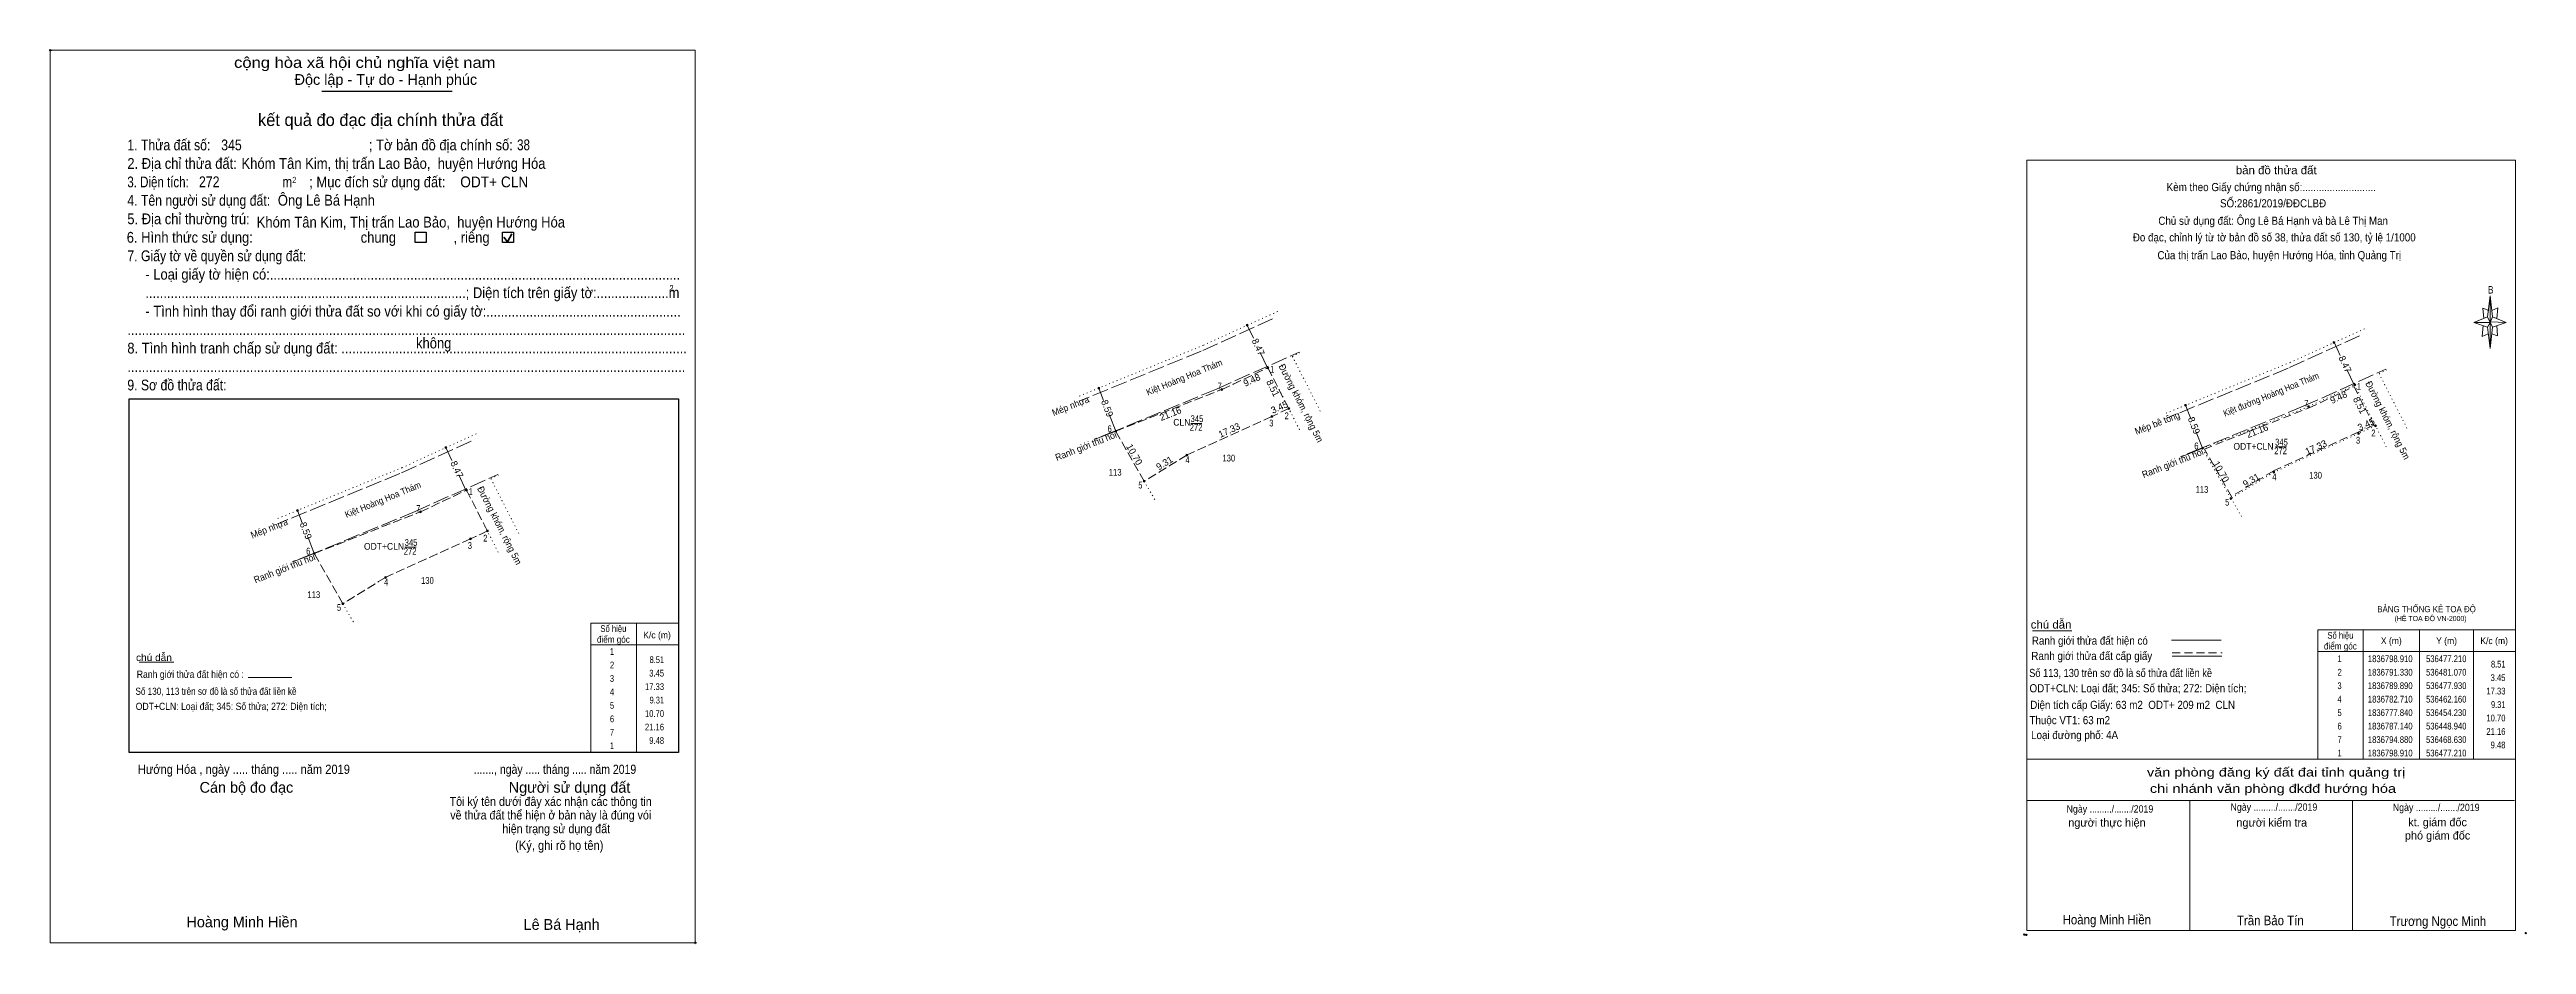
# Model space of a CAD drawing. Header units: metres. Extents: x 536251 to 536711, y 1836692 to 1836858.
import ezdxf
from ezdxf.enums import TextEntityAlignment as Align

# ---------------------------------------------------------------- set-up
doc = ezdxf.new("R2010")
doc.units = ezdxf.units.M
doc.header["$LTSCALE"] = 0.5
doc.header["$PDMODE"] = 32
doc.header["$PDSIZE"] = 0.25
for name, pattern in [('DOTTED', [1.5, 0.3, -1.2]), ('LONG_DASHED', [7.5, 6, -1.5]), ('MEDIUM_DASHED', [4.5, 3, -1.5])]:
    doc.linetypes.add(name, pattern=pattern)
for name, color, linetype, lineweight in [('1', 7, 'MEDIUM_DASHED', 13), ('17', 7, 'Continuous', 13), ('2', 7, 'Continuous', 25), ('23', 7, 'DOTTED', 13), ('5', 7, 'Continuous', 13), ('6', 7, 'Continuous', 13), ('63', 7, 'Continuous', 13)]:
    doc.layers.add(name, color=color, linetype=linetype, lineweight=lineweight)

msp = doc.modelspace()

# ---------------------------------------------------------------- hatches: boundary and pattern name
at = {"layer": '63'}
for points in [[(536473.5258, 1836806.8014, 1), (536473.1758, 1836806.8014, 1)], [(536675.3158, 1836803.6214, 1), (536674.9658, 1836803.6214, 1)], [(536477.385, 1836798.91, 1), (536477.035, 1836798.91, 1)], [(536445.965, 1836795.13, 1), (536445.615, 1836795.13, 1)], [(536468.805, 1836794.88, 1), (536468.455, 1836794.88, 1)], [(536679.175, 1836795.73, 1), (536678.825, 1836795.73, 1)], [(536478.105, 1836789.89, 1), (536477.755, 1836789.89, 1)], [(536481.245, 1836791.33, 1), (536480.895, 1836791.33, 1)], [(536647.755, 1836791.95, 1), (536647.405, 1836791.95, 1)], [(536670.595, 1836791.7, 1), (536670.245, 1836791.7, 1)], [(536324.7258, 1836784.0914, 1), (536324.3758, 1836784.0914, 1)], [(536449.115, 1836787.14, 1), (536448.765, 1836787.14, 1)], [(536650.905, 1836783.96, 1), (536650.555, 1836783.96, 1)], [(536679.895, 1836786.71, 1), (536679.545, 1836786.71, 1)], [(536683.035, 1836788.15, 1), (536682.685, 1836788.15, 1)], [(536462.335, 1836782.71, 1), (536461.985, 1836782.71, 1)], [(536664.125, 1836779.53, 1), (536663.775, 1836779.53, 1)], [(536328.585, 1836776.2, 1), (536328.235, 1836776.2, 1)], [(536454.405, 1836777.84, 1), (536454.055, 1836777.84, 1)], [(536656.195, 1836774.66, 1), (536655.845, 1836774.66, 1)], [(536297.165, 1836772.42, 1), (536296.815, 1836772.42, 1)], [(536320.005, 1836772.17, 1), (536319.655, 1836772.17, 1)], [(536329.305, 1836767.18, 1), (536328.955, 1836767.18, 1)], [(536332.445, 1836768.62, 1), (536332.095, 1836768.62, 1)], [(536300.315, 1836764.43, 1), (536299.965, 1836764.43, 1)], [(536313.535, 1836760, 1), (536313.185, 1836760, 1)], [(536305.605, 1836755.13, 1), (536305.255, 1836755.13, 1)]]:
    msp.add_hatch(color=256, dxfattribs=at).paths.add_polyline_path(points)

# ---------------------------------------------------------------- linework, layer by layer
at = {"layer": '1'}
for points in [[(536477.21, 1836798.91), (536481.07, 1836791.33), (536477.93, 1836789.89), (536462.16, 1836782.71), (536454.23, 1836777.84), (536448.94, 1836787.14), (536468.63, 1836794.88)], [(536678.89, 1836795.4), (536682.52, 1836788.27), (536679.62, 1836786.94), (536663.83, 1836779.75), (536656.11, 1836775.01), (536651.09, 1836783.83), (536670.52, 1836791.47)], [(536328.41, 1836776.2), (536332.27, 1836768.62), (536329.13, 1836767.18), (536313.36, 1836760), (536305.43, 1836755.13), (536300.14, 1836764.43), (536319.83, 1836772.17)]]:
    msp.add_lwpolyline(points, close=True, dxfattribs=at)
at = {"layer": '17'}
for p, q in [((536619.16, 1836750.1), (536626.47, 1836750.1)), ((536267.63, 1836744.28), (536274.04, 1836744.28))]:
    msp.add_line(p, q, dxfattribs=at)
at = {"layer": '2', "lineweight": 13}
msp.add_line((536251.1, 1836857.84), (536370.86, 1836857.84), dxfattribs=at)
at = {"layer": '2'}
for p, q in [((536301.54, 1836850.24), (536325.76, 1836850.24)), ((536265.79, 1836793.13), (536367.74, 1836793.13)), ((536367.74, 1836793.13), (536367.74, 1836727.5))]:
    msp.add_line(p, q, dxfattribs=at)
at = {"layer": '2', "lineweight": 35}
for p, q in [((536335.32, 1836823.17), (536336, 1836822.29)), ((536336, 1836822.29), (536336.83, 1836823.77))]:
    msp.add_line(p, q, dxfattribs=at)
at = {"layer": '2', "lineweight": 13}
msp.add_lwpolyline([(536370.86, 1836857.84), (536370.86, 1836692.2), (536251.1, 1836692.2), (536251.1, 1836857.84)], dxfattribs=at)
at = {"layer": '2'}
for points in [[(536318.87, 1836824.06), (536320.93, 1836824.06), (536320.93, 1836822.14), (536318.87, 1836822.14)], [(536335.05, 1836824.06), (536337.11, 1836824.06), (536337.11, 1836822.14), (536335.05, 1836822.14)]]:
    msp.add_lwpolyline(points, close=True, dxfattribs=at)
msp.add_lwpolyline([(536367.74, 1836727.5), (536265.79, 1836727.5), (536265.79, 1836793.13)], dxfattribs=at)
for p in [(536251.1, 1836857.84), (536370.86, 1836692.2)]:
    msp.add_point(p, dxfattribs=at)
at = {"layer": '23', "linetype": 'LONG_DASHED'}
for p, q in [((536478.08, 1836808), (536464.83, 1836801.99)), ((536679.87, 1836804.82), (536666.62, 1836798.81)), ((536464.83, 1836801.99), (536442.29, 1836792.75)), ((536467.65, 1836794.94), (536483, 1836801.82)), ((536666.62, 1836798.81), (536644.08, 1836789.57)), ((536669.44, 1836791.76), (536684.79, 1836798.64)), ((536467.65, 1836794.94), (536448.9, 1836787.21)), ((536669.44, 1836791.76), (536650.69, 1836784.03)), ((536329.28, 1836785.29), (536316.03, 1836779.28)), ((536448.9, 1836787.21), (536444.96, 1836785.65)), ((536650.69, 1836784.03), (536646.75, 1836782.47)), ((536316.03, 1836779.28), (536293.49, 1836770.04)), ((536318.85, 1836772.23), (536334.2, 1836779.11)), ((536318.85, 1836772.23), (536300.1, 1836764.5)), ((536300.1, 1836764.5), (536296.16, 1836762.94))]:
    msp.add_line(p, q, dxfattribs=at)
at = {"layer": '23'}
for p, q in [((536465.22, 1836803.08), (536479.2, 1836809.42)), ((536465.22, 1836803.08), (536441.82, 1836793.51)), ((536667.01, 1836799.9), (536680.99, 1836806.24)), ((536477.21, 1836798.91), (536483.13, 1836787.29)), ((536481.73, 1836801.03), (536483.11, 1836801.68)), ((536481.73, 1836801.03), (536487.09, 1836790.53)), ((536667.01, 1836799.9), (536643.61, 1836790.33)), ((536683.52, 1836797.85), (536684.9, 1836798.5)), ((536683.52, 1836797.85), (536688.88, 1836787.35)), ((536679, 1836795.73), (536684.92, 1836784.11)), ((536316.42, 1836780.37), (536330.4, 1836786.71)), ((536316.42, 1836780.37), (536293.02, 1836770.8)), ((536328.41, 1836776.2), (536334.33, 1836764.58)), ((536332.93, 1836778.32), (536334.31, 1836778.97)), ((536332.93, 1836778.32), (536338.29, 1836767.82)), ((536454.23, 1836777.84), (536456.46, 1836773.99)), ((536656.02, 1836774.66), (536658.25, 1836770.81)), ((536305.43, 1836755.13), (536307.66, 1836751.28))]:
    msp.add_line(p, q, dxfattribs=at)
at = {"layer": '23', "linetype": 'Continuous'}
for p, q in [((536448.94, 1836787.14), (536445.15, 1836785.65)), ((536650.73, 1836783.96), (536646.94, 1836782.47)), ((536300.14, 1836764.43), (536296.35, 1836762.94))]:
    msp.add_line(p, q, dxfattribs=at)
at = {"layer": '23'}
for points in [[(536481.07, 1836791.33), (536477.93, 1836789.89), (536462.16, 1836782.71), (536454.23, 1836777.84), (536448.94, 1836787.14), (536468.63, 1836794.88), (536477.21, 1836798.91)], [(536682.86, 1836788.15), (536679.72, 1836786.71), (536663.95, 1836779.53), (536656.02, 1836774.66), (536650.73, 1836783.96), (536670.42, 1836791.7), (536679, 1836795.73)], [(536332.27, 1836768.62), (536329.13, 1836767.18), (536313.36, 1836760), (536305.43, 1836755.13), (536300.14, 1836764.43), (536319.83, 1836772.17), (536328.41, 1836776.2)]]:
    msp.add_lwpolyline(points, dxfattribs=at)
at = {"layer": '5'}
for p, q in [((536703.66, 1836808.34), (536704.17, 1836812.28)), ((536703.66, 1836806.43), (536701.14, 1836807.33)), ((536704.58, 1836808.34), (536707.1, 1836807.33)), ((536704.58, 1836806.43), (536704.17, 1836802.49)), ((536705.49, 1836804.81), (536704.48, 1836805.22)), ((536705.38, 1836806.73), (536705.49, 1836804.81)), ((536618.12, 1836726.25), (536708.84, 1836726.25)), ((536618.12, 1836718.59), (536708.64, 1836718.59)), ((536618.12, 1836718.59), (536708.64, 1836718.59)), ((536618.12, 1836718.59), (536708.64, 1836718.59)), ((536648.36, 1836694.5), (536648.36, 1836718.59)), ((536678.6, 1836694.5), (536678.6, 1836718.59))]:
    msp.add_line(p, q, dxfattribs=at)
for points in [[(536618.12, 1836837.43), (536708.84, 1836837.43), (536708.84, 1836694.5), (536618.12, 1836694.5)], [(536704.17, 1836812.28), (536704.58, 1836808.34), (536704.17, 1836807.33)], [(536704.17, 1836807.33), (536701.14, 1836807.33), (536703.66, 1836808.34), (536704.58, 1836806.43), (536707.1, 1836807.33), (536704.17, 1836807.44)], [(536704.17, 1836807.33), (536704.17, 1836802.49), (536703.66, 1836806.43)]]:
    msp.add_lwpolyline(points, close=True, dxfattribs=at)
for points in [[(536704.17, 1836807.33), (536703.66, 1836808.34), (536701.14, 1836807.33)], [(536703.87, 1836809.55), (536702.76, 1836809.96), (536702.97, 1836808.03)], [(536704.17, 1836807.33), (536704.58, 1836806.43), (536707.1, 1836807.33)], [(536704.48, 1836809.55), (536705.58, 1836810.05), (536705.38, 1836808.03)], [(536702.86, 1836806.73), (536702.65, 1836804.72), (536703.77, 1836805.22)], [(536708.84, 1836694.5), (536618.12, 1836694.5), (536618.12, 1836718.59)]]:
    msp.add_lwpolyline(points, dxfattribs=at)
for p in [(536617.65, 1836693.72), (536618.04, 1836693.65)]:
    msp.add_point(p, dxfattribs=at)
at = {"layer": '6'}
for p, q in [((536644.97, 1836748.34), (536654.19, 1836748.34)), ((536645.11, 1836745.38), (536654.32, 1836745.38)), ((536287.86, 1836741.4), (536295.97, 1836741.4))]:
    msp.add_line(p, q, dxfattribs=at)
at = {"layer": '6', "linetype": 'MEDIUM_DASHED'}
msp.add_line((536645.11, 1836746.01), (536654.37, 1836746.01), dxfattribs=at)
at = {"layer": '6'}
msp.add_point((536710.76, 1836693.99), dxfattribs=at)
at = {"layer": '63'}
for p, q in [((536473.36, 1836806.82), (536474.5, 1836804.39)), ((536675.15, 1836803.64), (536676.29, 1836801.21)), ((536475.77, 1836801.75), (536477.1, 1836798.92)), ((536677.56, 1836798.57), (536678.89, 1836795.74)), ((536445.79, 1836795.13), (536446.7, 1836792.82)), ((536447.77, 1836790.11), (536448.94, 1836787.14)), ((536462.89, 1836788.59), (536464.96, 1836788.59)), ((536647.58, 1836791.95), (536648.49, 1836789.64)), ((536324.56, 1836784.11), (536325.7, 1836781.68)), ((536649.56, 1836786.93), (536650.73, 1836783.96)), ((536664.26, 1836784.24), (536666.33, 1836784.24)), ((536326.97, 1836779.04), (536328.3, 1836776.21)), ((536296.99, 1836772.42), (536297.9, 1836770.11)), ((536298.97, 1836767.4), (536300.14, 1836764.43)), ((536316.96, 1836765.61), (536319.03, 1836765.61)), ((536351.47, 1836751.5), (536367.74, 1836751.5)), ((536351.47, 1836747.5), (536367.74, 1836747.5)), ((536359.93, 1836751.5), (536359.93, 1836727.5)), ((536367.74, 1836751.5), (536367.74, 1836727.5)), ((536680.54, 1836750.25), (536680.54, 1836726.25)), ((536691.04, 1836750.25), (536691.04, 1836726.25)), ((536701.04, 1836750.25), (536701.04, 1836726.25)), ((536672.14, 1836746.25), (536708.84, 1836746.25))]:
    msp.add_line(p, q, dxfattribs=at)
msp.add_lwpolyline([(536367.74, 1836727.5), (536351.47, 1836727.5), (536351.47, 1836751.5)], dxfattribs=at)
msp.add_lwpolyline([(536672.14, 1836750.25), (536708.84, 1836750.25), (536708.84, 1836726.25), (536672.14, 1836726.25)], close=True, dxfattribs=at)
for centre in [(536473.3508, 1836806.8014), (536675.1408, 1836803.6214), (536477.21, 1836798.91), (536445.79, 1836795.13), (536468.63, 1836794.88), (536679, 1836795.73), (536477.93, 1836789.89), (536481.07, 1836791.33), (536647.58, 1836791.95), (536670.42, 1836791.7), (536324.5508, 1836784.0914), (536448.94, 1836787.14), (536650.73, 1836783.96), (536679.72, 1836786.71), (536682.86, 1836788.15), (536462.16, 1836782.71), (536663.95, 1836779.53), (536328.41, 1836776.2), (536454.23, 1836777.84), (536656.02, 1836774.66), (536296.99, 1836772.42), (536319.83, 1836772.17), (536329.13, 1836767.18), (536332.27, 1836768.62), (536300.14, 1836764.43), (536313.36, 1836760), (536305.43, 1836755.13)]:
    msp.add_circle(centre, 0.175, dxfattribs=at)

# ---------------------------------------------------------------- texts
at = {"layer": '1'}
for s, width, p in [('CLN', 0.95, (536461.215, 1836788.17)), ('345', 0.85, (536464.025, 1836788.83)), ('272', 0.85, (536463.865, 1836787.22)), ('ODT+CLN', 0.95, (536660.2, 1836783.7)), ('272', 0.85, (536665.235, 1836782.87)), ('345', 0.85, (536665.395, 1836784.48)), ('113', 0.85, (536448.845, 1836778.89)), ('130', 0.85, (536469.94, 1836781.52)), ('130', 0.85, (536671.73, 1836778.34)), ('113', 0.85, (536650.635, 1836775.71)), ('ODT+CLN', 0.95, (536313.08, 1836765.14)), ('345', 0.85, (536318.095, 1836765.85)), ('272', 0.85, (536317.935, 1836764.24)), ('113', 0.85, (536300.045, 1836756.18)), ('130', 0.85, (536321.14, 1836758.81))]:
    msp.add_text(s, height=1.25, dxfattribs=dict(at, width=width)).set_placement(p, align=Align.CENTER)
for s, height, width, p in [('BẢNG THỐNG KÊ TOẠ ĐỘ ', 1.159, 0.95, (536683.17, 1836753.54)), ('(HỆ TOẠ ĐỘ VN-2000)', 0.9374, 0.9, (536686.39, 1836751.91))]:
    msp.add_text(s, height=height, dxfattribs=dict(at, width=width)).set_placement(p)
at = {"layer": '2'}
for s, height, width, p in [('cộng hòa xã hội chủ nghĩa việt nam', 1.999, 1.15, (536285.24, 1836854.57)), ('1. Thửa đất số:', 1.999, 0.85, (536265.42, 1836839.26)), ('345', 2.01, 0.85, (536282.85, 1836839.26)), ('; Tờ bản đồ địa chính số:', 1.999, 0.9, (536310.28, 1836839.26)), ('38', 2.01, 0.8, (536337.79, 1836839.28)), ('2. Địa chỉ thửa đất:', 1.999, 0.9, (536265.42, 1836835.83)), ('Khóm Tân Kim, thị trấn Lao Bảo,  huyện Hướng Hóa', 2.01, 0.9, (536286.61, 1836835.83)), ('; Mục đích sử dụng đất:', 1.999, 0.9, (536299.19, 1836832.4)), ('4. Tên người sử dụng đất:', 1.999, 0.85, (536265.42, 1836828.98)), ('3. Diện tích:', 1.999, 0.8, (536265.42, 1836832.4)), ('272', 2.01, 0.85, (536278.72, 1836832.42)), ('Ông Lê Bá Hạnh', 2.01, 0.9, (536293.36, 1836829)), ('m', 1.999, 0.8, (536294.23, 1836832.4)), ('2', 1.142, 0.8, (536296.03, 1836833.2)), ('ODT+ CLN', 2, 0.95, (536327.23, 1836832.4)), ('5. Địa chỉ thường trú:', 1.999, 0.9, (536265.42, 1836825.55)), ('Khóm Tân Kim, Thị trấn Lao Bảo,  huyện Hướng Hóa', 2.01, 0.9, (536289.43, 1836824.94)), ('6. Hình thức sử dụng:', 1.999, 0.9, (536265.31, 1836822.12)), ('7. Giấy tờ về quyền sử dụng đất:', 1.999, 0.85, (536265.42, 1836818.69)), ('chung                , riêng', 1.999, 0.9, (536308.75, 1836822.12)), ('     - Loại giấy tờ hiện có:..................................................................................................................', 1.999, 0.9, (536265.42, 1836815.27)), ('     .........................................................................................; Diện tích trên giấy tờ:....................m', 1.999, 0.9, (536265.42, 1836811.84)), ('2', 1.142, 0.8, (536366.07, 1836813.11)), ('     - Tình hình thay đổi ranh giới thửa đất so với khi có giấy tờ:......................................................', 1.999, 0.9, (536265.42, 1836808.41)), ('8. Tình hình tranh chấp sử dụng đất: ................................................................................................', 1.999, 0.9, (536265.42, 1836801.56)), ('...........................................................................................................................................................', 1.999, 0.9, (536265.42, 1836804.99)), ('không', 1.999, 0.9, (536319.03, 1836802.5)), ('...........................................................................................................................................................', 1.999, 0.9, (536265.42, 1836798.13)), ('9. Sơ đồ thửa đất:', 1.999, 0.85, (536265.42, 1836794.71)), ('Hướng Hóa , ngày ..... tháng ..... năm 2019', 1.712, 0.9, (536267.37, 1836723.54)), ('......., ngày ..... tháng ..... năm 2019', 1.712, 0.85, (536329.73, 1836723.54)), ('(Ký, ghi rõ họ tên)', 1.713, 0.9, (536337.43, 1836709.43))]:
    msp.add_text(s, height=height, dxfattribs=dict(at, width=width)).set_placement(p)
for s, height, p in [('Độc lập - Tự do - Hạnh phúc', 1.999, (536296.48, 1836851.41)), ('Cán bộ đo đạc', 1.999, (536278.84, 1836720.04)), ('Người sử dụng đất', 1.999, (536336.24, 1836720.04)), ('Hoàng Minh Hiền', 1.996, (536276.4, 1836695.07)), ('Lê Bá Hạnh', 2, (536339, 1836694.6))]:
    msp.add_text(s, height=height, dxfattribs=at).set_placement(p)
for s, height, p in [('kết quả đo đạc địa chính thửa đất', 2.285, (536312.44, 1836843.78)), ('.', 0.5711, (536370.8452, 1836691.89))]:
    msp.add_text(s, height=height, dxfattribs=at).set_placement(p, align=Align.CENTER)
at = {"layer": '2', "width": 0.9}
for s, p in [('Tôi ký tên dưới đây xác nhận các thông tin', (536344.025, 1836717.6)), ('về thửa đất thể hiện ở bản này là đúng vói', (536344.04, 1836715.08)), ('hiện trạng sử dụng đất', (536345.055, 1836712.54))]:
    msp.add_text(s, height=1.651, dxfattribs=at).set_placement(p, align=Align.CENTER)
at = {"layer": '23'}
for s, width, p in [('Kiệt Hoàng Hoa Thám', 0.95, (536461.8929, 1836796.5904)), ('Kiệt đường Hoàng Hoa Thám', 0.9, (536663.6929, 1836793.4083)), ('Kiệt Hoàng Hoa Thám', 0.95, (536313.0929, 1836773.8804))]:
    msp.add_text(s, height=1.2, rotation=22.243, dxfattribs=dict(at, width=width)).set_placement(p, align=Align.CENTER)
at = {"layer": '5'}
for s, height, width, p in [('bản đồ thửa đất', 1.512, 1.05, (536664.42, 1836834.83)), ('Kèm theo Giấy chứng nhận số:...........................', 1.512, 0.9, (536663.5, 1836831.69)), ('SỐ:2861/2019/ĐĐCLBĐ', 1.51, 0.9, (536663.835, 1836828.68)), ('Chủ sử dụng đất: Ông Lê Bá Hạnh và bà Lê Thị Man', 1.51, 0.9, (536663.85, 1836825.44)), ('Đo đạc, chỉnh lý từ tờ bản đồ số 38, thửa đất số 130, tỷ lệ 1/1000 ', 1.51, 0.9, (536664.305, 1836822.36)), ('Của thị trấn Lao Bảo, huyện Hướng Hóa, tỉnh Quảng Trị', 1.51, 0.9, (536664.99, 1836819.05)), ('B', 1.389, 0.8, (536704.255, 1836812.68)), ('văn phòng đăng ký đất đai tỉnh quảng trị', 1.613, 1.25, (536664.4, 1836723.05)), ('chi nhánh văn phòng đkđđ hướng hóa', 1.613, 1.25, (536663.815, 1836720.02)), ('Ngày ........./......./2019', 1.36, 0.9, (536633.545, 1836716.36)), ('Ngày ........./......./2019', 1.361, 0.9, (536663.99, 1836716.7)), ('Ngày ........./......./2019', 1.361, 0.9, (536694.12, 1836716.64)), ('Hoàng Minh Hiền', 1.764, 0.9, (536632.965, 1836695.61)), ('Trần Bảo Tín', 1.764, 0.9, (536663.33, 1836695.46)), ('Trương Ngọc Minh', 1.764, 0.9, (536694.445, 1836695.33))]:
    msp.add_text(s, height=height, dxfattribs=dict(at, width=width)).set_placement(p, align=Align.CENTER)
for s, p in [('người thực hiện', (536632.99, 1836713.75)), ('người kiểm tra', (536663.59, 1836713.76)), ('kt. giám đốc', (536694.385, 1836713.82)), ('phó giám đốc', (536694.38, 1836711.36))]:
    msp.add_text(s, height=1.512, dxfattribs=at).set_placement(p, align=Align.CENTER)
at = {"layer": '6'}
for s, height, width, p in [('chú dẫn', 1.512, 1.05, (536618.84, 1836750.51)), ('Ranh giới thửa đất hiện có ', 1.512, 0.9, (536619.05, 1836747.52)), ('chú dẫn', 1.331, 1.05, (536267.04, 1836744.48)), ('Ranh giới thửa đất hiện có :', 1.334, 0.9, (536267.17, 1836741.36)), ('Số 113, 130 trên sơ đồ là số thửa đất liền kề', 1.51, 0.85, (536618.55, 1836741.52)), ('Ranh giới thửa đất cấp giấy', 1.512, 0.9, (536618.95, 1836744.68)), ('Số 130, 113 trên sơ đồ là số thửa đất liền kề', 1.33, 0.85, (536266.93, 1836738.21)), ('ODT+CLN: Loại đất; 345: Số thửa; 272: Diện tích;', 1.51, 0.9, (536618.62, 1836738.68)), ('ODT+CLN: Loại đất; 345: Số thửa; 272: Diện tích;', 1.33, 0.9, (536266.98, 1836735.41)), ('Thuộc VT1: 63 m2', 1.51, 0.9, (536618.61, 1836732.76)), ('Diện tích cấp Giấy: 63 m2  ODT+ 209 m2  CLN', 1.51, 0.9, (536618.75, 1836735.6)), ('Loại đường phố: 4A', 1.51, 0.9, (536618.91, 1836730))]:
    msp.add_text(s, height=height, dxfattribs=dict(at, width=width)).set_placement(p)
at = {"layer": '63'}
for s, rotation, p in [('8.47', 295.128, (536474.8504, 1836802.4954)), ('9.48', 25.146, (536474.4744, 1836796.0509)), ('8.47', 295.128, (536676.6404, 1836799.3154)), ('8.51', 297.016, (536477.5801, 1836794.8589)), ('9.48', 25.146, (536676.2644, 1836792.8709)), ('8.51', 297.016, (536679.3726, 1836791.6739)), ('8.59', 291.516, (536446.7915, 1836791.1542)), ('21.16', 21.459, (536459.3314, 1836789.7913)), ('17.33', 24.48, (536470.276, 1836786.7541)), ('3.45', 24.55, (536479.5853, 1836791.0222)), ('8.59', 291.516, (536648.5815, 1836787.9742)), ('3.45', 24.55, (536681.3753, 1836787.8422)), ('10.70', 299.632, (536451.8628, 1836782.514)), ('21.16', 21.459, (536661.1214, 1836786.6113)), ('17.33', 24.48, (536672.066, 1836783.5741)), ('8.47', 295.128, (536326.0504, 1836779.7854)), ('9.31', 31.555, (536458.3179, 1836780.6915)), ('10.70', 299.632, (536653.6528, 1836779.334)), ('9.31', 31.555, (536660.1079, 1836777.5115)), ('8.59', 291.516, (536297.9915, 1836768.4442))]:
    msp.add_text(s, height=1.25, rotation=rotation, dxfattribs=at).set_placement(p, align=Align.CENTER)
for s, width, p in [(' 1', 0.75, (536478.37, 1836798.01)), (' 7', 0.8, (536468.63, 1836794.88)), (' 7', 0.8, (536468.63, 1836794.88)), (' 1', 0.75, (536680.16, 1836794.83)), (' 3', 0.8, (536478.21, 1836788.02)), (' 2', 0.85, (536481.08, 1836789.37)), (' 7', 0.8, (536670.42, 1836791.7)), (' 7', 0.8, (536670.42, 1836791.7)), (' 6', 0.85, (536448.21, 1836786.97)), (' 6', 0.85, (536650, 1836783.79)), (' 3', 0.8, (536680, 1836784.84)), (' 2', 0.85, (536682.87, 1836786.19)), (' 4', 0.85, (536462.68, 1836781.21)), (' 1', 0.75, (536329.57, 1836775.3)), (' 5', 0.8, (536453.91, 1836776.51)), (' 4', 0.85, (536664.47, 1836778.03)), (' 7', 0.8, (536319.83, 1836772.17)), (' 7', 0.8, (536319.83, 1836772.17)), (' 5', 0.8, (536655.7, 1836773.33)), (' 3', 0.8, (536329.41, 1836765.31)), (' 2', 0.85, (536332.28, 1836766.66)), (' 6', 0.85, (536299.41, 1836764.26)), (' 4', 0.85, (536313.88, 1836758.5)), (' 5', 0.8, (536305.11, 1836753.8)), ('3.45', 0.85, (536365.08, 1836741.61)), ('8.51', 0.8, (536365.08, 1836744.11)), ('8.51', 0.8, (536706.99, 1836743.28)), ('17.33', 0.85, (536365.08, 1836739.11)), ('17.33', 0.85, (536706.99, 1836738.28)), ('3.45', 0.85, (536706.99, 1836740.78)), ('10.70', 0.85, (536365.08, 1836734.11)), ('9.31', 0.8, (536365.08, 1836736.61)), ('10.70', 0.85, (536706.99, 1836733.28)), ('9.31', 0.8, (536706.99, 1836735.78)), ('21.16', 0.85, (536365.08, 1836731.61)), ('9.48', 0.85, (536365.08, 1836729.11)), ('21.16', 0.85, (536706.99, 1836730.78)), ('9.48', 0.85, (536706.99, 1836728.28))]:
    msp.add_text(s, height=1.25, dxfattribs=dict(at, width=width)).set_placement(p, align=Align.RIGHT)
at = {"layer": '63', "width": 0.95}
for s, rotation, p in [('Đường khóm, rộng 5m', 297.016, (536482.7838, 1836792.0689)), ('Mép nhựa', 21.462, (536440.7813, 1836791.2461)), ('Đường khóm, rộng 5m', 297.016, (536684.5738, 1836788.8889)), ('Mép bê tông', 21.462, (536642.5663, 1836788.0668)), ('Ranh giới thu hồi', 21.462, (536443.6313, 1836783.8146)), ('Ranh giới thu hồi', 21.462, (536645.4213, 1836780.6346)), ('Đường khóm, rộng 5m', 297.016, (536333.9838, 1836769.3589)), ('Mép nhựa', 21.462, (536291.9813, 1836768.5361)), ('Ranh giới thu hồi', 21.462, (536294.8313, 1836761.1046))]:
    msp.add_text(s, height=1.25, rotation=rotation, dxfattribs=at).set_placement(p, align=Align.CENTER)
at = {"layer": '63'}
for s, width, p in [('điểm góc', 0.9, (536355.67, 1836747.88)), ('Số hiệu', 0.85, (536355.67, 1836749.88)), ('K/c (m)', 0.95, (536363.775, 1836748.69)), ('điểm góc', 0.9, (536676.34, 1836746.63)), ('Số hiệu', 0.85, (536676.34, 1836748.63)), ('X (m)', 0.95, (536685.79, 1836747.63)), ('Y (m)', 0.95, (536696.045, 1836747.63)), ('K/c (m)', 0.95, (536704.885, 1836747.63)), (' 2', 0.85, (536355.225, 1836743.13)), (' 1', 0.75, (536355.22, 1836745.63)), (' 2', 0.85, (536675.995, 1836741.78)), (' 1', 0.75, (536675.99, 1836744.28)), ('1836798.910', 0.85, (536685.59, 1836744.28)), ('1836791.330', 0.85, (536685.59, 1836741.78)), ('536477.210', 0.85, (536695.99, 1836744.28)), ('536481.070', 0.85, (536695.99, 1836741.78)), (' 4', 0.85, (536355.22, 1836738.13)), (' 3', 0.8, (536355.215, 1836740.63)), (' 4', 0.85, (536675.99, 1836736.78)), (' 3', 0.8, (536675.985, 1836739.28)), ('1836789.890', 0.85, (536685.59, 1836739.28)), ('1836782.710', 0.85, (536685.59, 1836736.78)), ('536477.930', 0.85, (536695.99, 1836739.28)), ('536462.160', 0.85, (536695.99, 1836736.78)), (' 5', 0.8, (536355.225, 1836735.63)), (' 6', 0.85, (536355.225, 1836733.13)), (' 5', 0.8, (536675.995, 1836734.28)), ('1836777.840', 0.85, (536685.59, 1836734.28)), ('536454.230', 0.85, (536695.99, 1836734.28)), (' 7', 0.8, (536355.225, 1836730.63)), (' 1', 0.75, (536355.22, 1836728.13)), (' 6', 0.85, (536675.995, 1836731.78)), (' 7', 0.8, (536675.995, 1836729.28)), ('1836787.140', 0.85, (536685.59, 1836731.78)), ('1836794.880', 0.85, (536685.59, 1836729.28)), ('536448.940', 0.85, (536695.99, 1836731.78)), ('536468.630', 0.85, (536695.99, 1836729.28)), (' 1', 0.75, (536675.99, 1836726.78)), ('1836798.910', 0.85, (536685.59, 1836726.78)), ('536477.210', 0.85, (536695.99, 1836726.78))]:
    msp.add_text(s, height=1.25, dxfattribs=dict(at, width=width)).set_placement(p, align=Align.CENTER)

doc.saveas('drawing.dxf')
